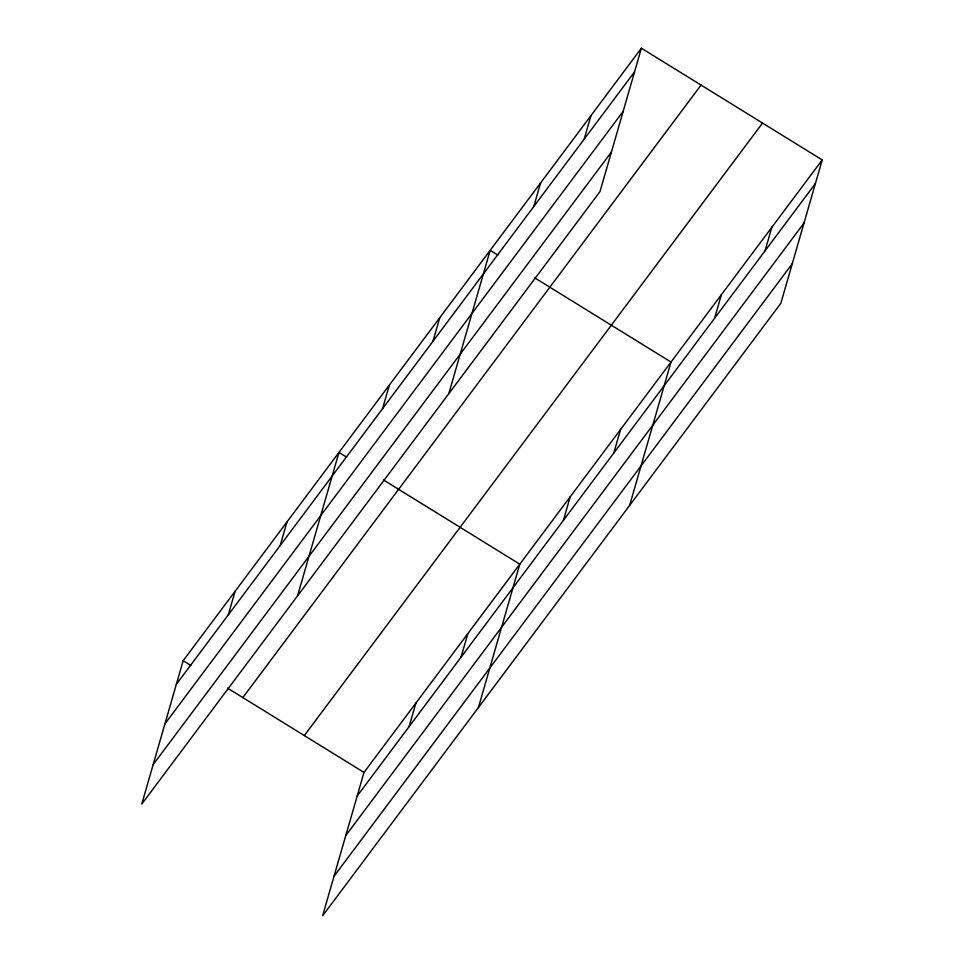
<?xml version="1.0" encoding="UTF-8"?>
<svg xmlns="http://www.w3.org/2000/svg" width="964" height="964" viewBox="0 0 964 964"><rect width="100%" height="100%" fill="white"/><g stroke="black" fill="none" stroke-linecap="round" stroke-linejoin="round"><path stroke-width="1.45" d="M641.385 48.2L183.16 660.702L141.78 804.072L600.006 191.571L641.385 48.2L822.22 159.928L780.84 303.298L322.615 915.8L363.994 772.429L822.22 159.928M228.287 614.899L235.096 591.293M280.211 545.479L287.031 521.873M297.575 595.824L338.967 452.453L346.582 457.165M382.551 408.688L389.36 385.082M432.957 341.304L439.765 317.698M448.79 393.698L490.17 250.327L497.798 255.038M533.767 206.561L540.575 182.955M409.11 726.615L415.93 703.009M584.172 139.178L590.98 115.572M461.045 657.195L467.853 633.601M478.409 707.552L519.789 564.181L383.395 479.915M563.386 520.403L570.194 496.797M613.791 453.032L620.599 429.426M629.625 505.425L671.004 362.054L534.61 277.789M714.589 318.277L721.409 294.671M764.994 250.905L771.815 227.299M176.352 684.307L634.577 71.806M164.94 723.831L623.166 111.33M153.192 764.548L611.417 152.047M242.844 697.575L701.057 85.073M304.323 735.556L762.548 123.055M357.186 796.035L815.399 183.534M345.775 835.559L804 223.046M334.026 876.276L792.239 263.775M183.16 660.702L190.788 665.413M227.6 688.163L363.994 772.429"/></g></svg>
